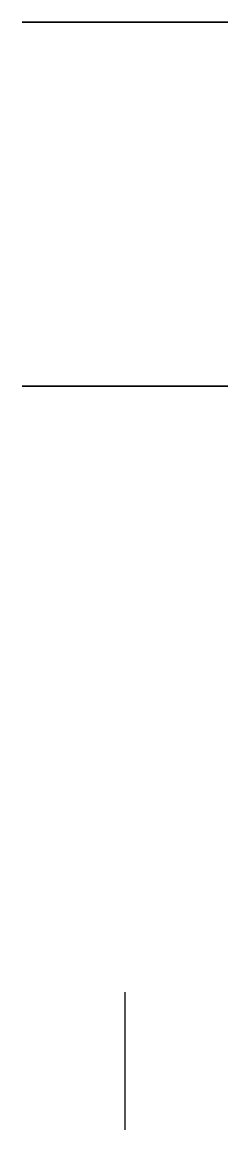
# Model space of a CAD drawing. Header units: inches. Extents: x 303.9 to 316.9, y 16.8 to 86.8.
import ezdxf

# ---------------------------------------------------------------- set-up
doc = ezdxf.new("R2010")
doc.units = ezdxf.units.IN
doc.header["$MEASUREMENT"] = 0

msp = doc.modelspace()

# ---------------------------------------------------------------- linework, layer by layer
msp.add_line((310.379, 63.813, -173.869), (310.379, 63.813, -173.869))
at = {"extrusion": (0.014806, -1.50288e-18, -0.99989)}
msp.add_line((310.379, 16.813, -186.369), (310.379, 25.513, -186.369), dxfattribs=at)
at = {"extrusion": (1.01506e-16, 1, 0)}
msp.add_circle((-310.379, -173.869, 86.813), 6.5, dxfattribs=at)
at = {"extrusion": (-1.01506e-16, -1, 0)}
msp.add_circle((310.379, -173.869, -63.813), 6.5, dxfattribs=at)

doc.saveas('drawing.dxf')
